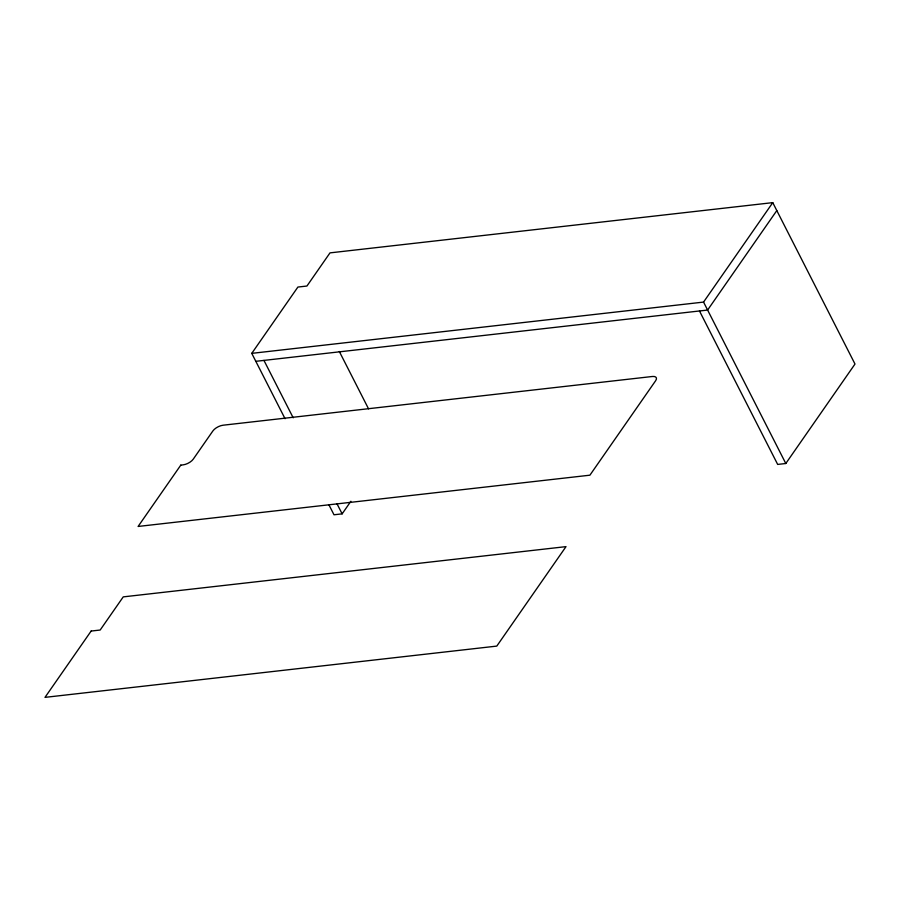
<?xml version="1.0" encoding="UTF-8"?>
<svg xmlns="http://www.w3.org/2000/svg" width="900" height="900" viewBox="0 0 900 900"><rect width="100%" height="100%" fill="white"/><g stroke="black" fill="none" stroke-linecap="round" stroke-linejoin="round"><path stroke-width="1.35" d="M285.053 418.714L251.764 353.363L297.9 287.055L306.934 286.031L329.996 252.877L772.762 202.635L855 364.039L785.801 463.5L777.668 464.423L699.48 310.973M328.916 504.799L334.001 514.778L342.135 513.855L350.887 501.277M251.764 353.363L703.553 302.085L772.762 202.635M776.812 210.589L707.614 310.05L255.814 361.327M703.553 302.085L785.801 463.5M339.322 351.484L368.561 408.87M263.947 360.405L293.186 417.791M337.05 503.876L342.135 513.855M180.787 465.131L138.105 526.455L589.905 475.189L655.65 380.7A8.325 3.724 -27 0 0 652.331 376.493L223.121 425.205A8.325 3.724 -27 0 0 212.884 430.942L193.275 459.124A8.325 3.724 -27 0 1 183.037 464.873L180.787 465.131M91.136 631.058L45 697.365L496.789 646.099L565.999 546.637L123.244 596.88L100.17 630.034L91.136 631.058"/></g></svg>
